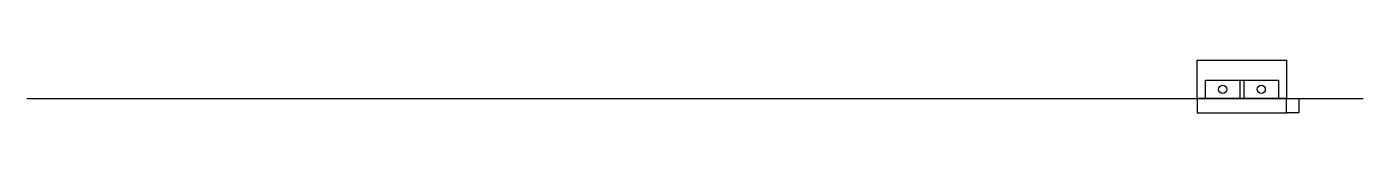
# Model space of a CAD drawing. Header units: millimetres. Extents: x 48 to 377, y -34 to -20.
import ezdxf

# ---------------------------------------------------------------- set-up
doc = ezdxf.new("R2010")
doc.units = ezdxf.units.MM
doc.layers.get('0').update_dxf_attribs({"linetype": 'CONTINUOUS'})

msp = doc.modelspace()

# ---------------------------------------------------------------- linework, layer by layer
for p, q in [((338.35, -30), (338.35, -25.5)), ((338.35, -25.5), (346.85, -25.5)), ((346.85, -25.5), (346.85, -30)), ((346.85, -25.5), (347.85, -25.5)), ((347.85, -30), (347.85, -25.5)), ((347.85, -25.5), (356.35, -25.5)), ((356.35, -25.5), (356.35, -30)), ((48, -30), (377.22, -30)), ((336.35, -30), (336.35, -33.6)), ((358.35, -33.6), (358.35, -30)), ((361.35, -30), (361.35, -33.6)), ((336.35, -33.6), (358.35, -33.6)), ((361.35, -33.6), (358.35, -33.6))]:
    msp.add_line(p, q)
msp.add_lwpolyline([(356.35, -30), (347.85, -30), (346.85, -30), (338.35, -30), (336.35, -30), (336.35, -20.5), (358.35, -20.5), (358.35, -30)], close=True)
for centre in [(342.6, -27.75), (352.1, -27.75)]:
    msp.add_circle(centre, 1)

doc.saveas('drawing.dxf')
